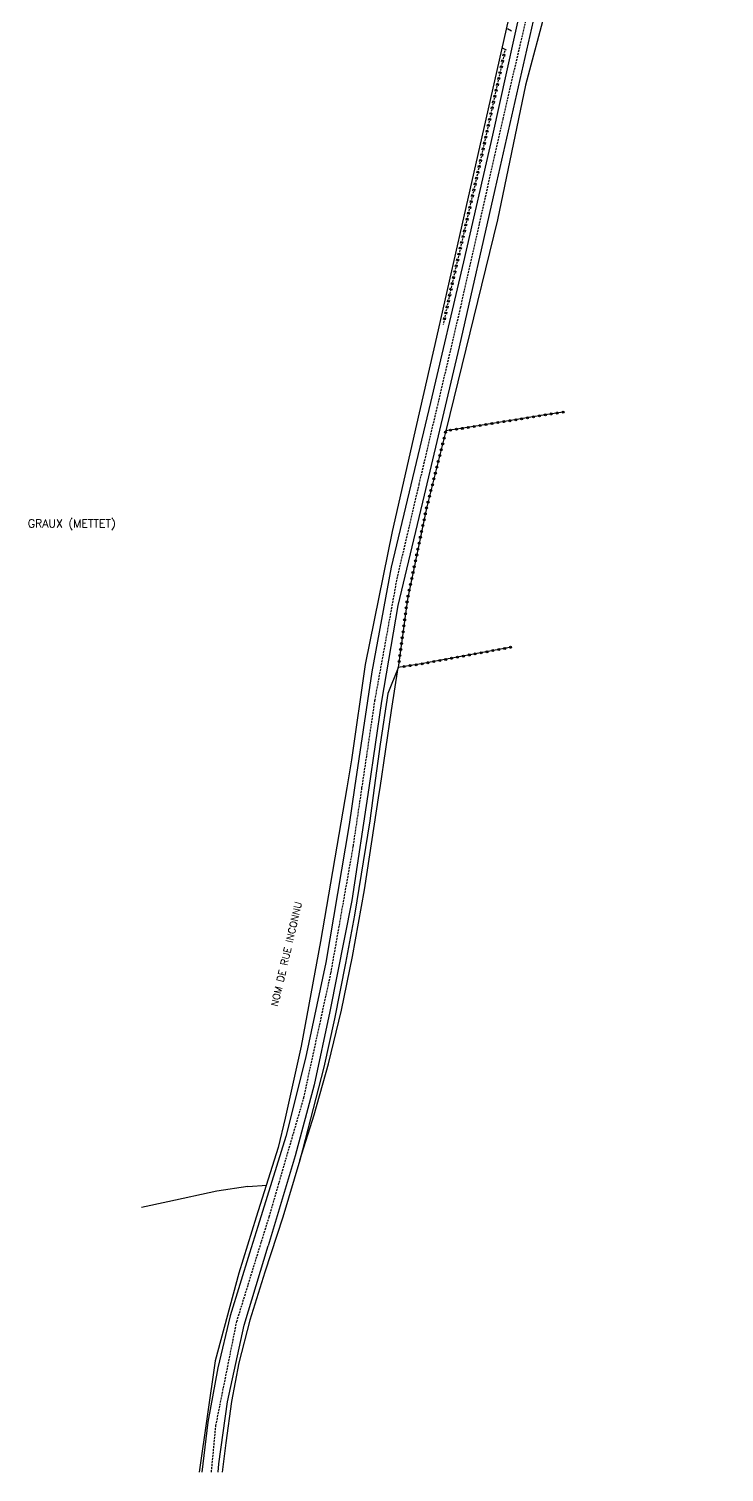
# Model space of a CAD drawing. Header units: millimetres. Extents: x 174000 to 175001, y 112000 to 113000.
# Drawn here: x 174512.7 to 174686.3, y 112000 to 112360.7 of the extents above; entities that cross this region are included whole.
import ezdxf
from ezdxf.enums import TextEntityAlignment as Align

# ---------------------------------------------------------------- set-up
doc = ezdxf.new("R2010")
doc.units = ezdxf.units.MM
doc.linetypes.add('DASHED', pattern=[0.75, 0.5, -0.25])
doc.layers.get('0').update_dxf_attribs({"linetype": 'CONTINUOUS'})
for name, color, linetype in [('W0001', 6, 'DASHED'), ('W0008', 7, 'CONTINUOUS'), ('W0120', 7, 'CONTINUOUS'), ('W0211', 2, 'CONTINUOUS'), ('W0214', 2, 'CONTINUOUS'), ('W0220', 5, 'DASHED'), ('W0323', 7, 'CONTINUOUS'), ('W0330', 7, 'CONTINUOUS'), ('W0980', 7, 'CONTINUOUS'), ('W0989', 7, 'CONTINUOUS')]:
    doc.layers.add(name, color=color, linetype=linetype)
doc.styles.get("Standard").update_dxf_attribs({"font": 'romans.shx', "width": 0.85})

# ---------------------------------------------------------------- blocks, each defined once
blk = doc.blocks.new('t323o')
at = {"color": 0, "linetype": 'Continuous'}
for radius in [0.25, 0.15]:
    blk.add_circle((0, 0), radius, dxfattribs=at)
blk = doc.blocks.new('t220o')
at = {"color": 0, "linetype": 'Continuous'}
for p, q in [((-0.25, 0.25), (0.25, 0.25)), ((-0.25, -0.25), (0.25, -0.25))]:
    blk.add_line(p, q, dxfattribs=at)

msp = doc.modelspace()

# ---------------------------------------------------------------- linework, layer by layer
at = {"layer": 'W0001'}
for points in [[(174595.85, 112171), (174599.1, 112192.9), (174604.62, 112223.25), (174610.13, 112246.88), (174620.47, 112290.99), (174631.07, 112338.17), (174639.78, 112375.72), (174649.17, 112416.22), (174656.26, 112446.24), (174661.36, 112475.16), (174661.72, 112505.61), (174660.26, 112542.99), (174657.43, 112585.35), (174655.91, 112604.18)], [(174558.26, 112000), (174559.35, 112011.55), (174564.58, 112037.62), (174572.67, 112063.79), (174581.31, 112093.52), (174588.12, 112124.85), (174593.69, 112156.45), (174595.85, 112171)]]:
    msp.add_lwpolyline(points, dxfattribs=at)
at = {"layer": 'W0008'}
for points in [[(174686.28, 112623.17), (174672.15, 112613.3), (174662.25, 112605.69), (174659.54, 112600.8), (174658.86, 112592.37), (174660.16, 112574.56), (174662.27, 112539.12), (174663.59, 112504.25), (174663.59, 112481.91), (174662, 112465.92), (174658.39, 112447.66), (174650.41, 112413.46), (174638.63, 112362.74), (174629, 112320.61), (174620.11, 112281.29), (174611.35, 112244.15), (174604.84, 112216.65), (174600.7, 112192.68), (174597.54, 112171)], [(174656.06, 112578.71), (174657.52, 112558.96), (174658.94, 112531.12), (174659.83, 112506.68), (174659.96, 112487.04), (174658.38, 112466.94), (174654.84, 112448.92), (174645.83, 112410.69), (174637.34, 112374.56), (174628.44, 112334.13), (174621.24, 112302.49), (174612.96, 112267.32), (174603.16, 112226.18), (174598.29, 112200.05), (174594.02, 112171)], [(174594.02, 112171), (174592.65, 112161.85), (174586.85, 112127.42), (174581.72, 112103.44), (174576.86, 112083.87), (174569.85, 112061.39)], [(174597.54, 112171), (174593.35, 112142.89), (174587.85, 112115.17), (174583.87, 112096.79), (174579.13, 112079.05), (174572.4, 112056.54)], [(174569.85, 112061.39), (174567.8, 112054.77), (174562.9, 112039.08), (174559.88, 112026.03), (174557.39, 112012.45), (174555.87, 112000)], [(174559.91, 112000), (174560.07, 112002.11), (174562.24, 112017.53), (174566.45, 112036.72), (174572.4, 112056.54)]]:
    msp.add_lwpolyline(points, dxfattribs=at)
at = {"layer": 'W0120'}
for points in [[(174633.21, 112360.17), (174632.19, 112360.74)], [(174631.95, 112355.43), (174630.92, 112355.9)]]:
    msp.add_lwpolyline(points, dxfattribs=at)
at = {"layer": 'W0211'}
for points in [[(174600.39, 112171), (174603.21, 112190.36), (174604.92, 112201.13)], [(174583.88, 112089.29), (174587.5, 112102.02), (174590.75, 112115.47), (174593.5, 112128.86), (174596.47, 112145.57), (174600.18, 112169.62), (174600.39, 112171)], [(174580.32, 112077.95), (174583.88, 112089.29)]]:
    msp.add_lwpolyline(points, dxfattribs=at)
at = {"layer": 'W0214'}
for points in [[(174604.9, 112200.99), (174602.34, 112194.61), (174600.38, 112181.93), (174598.9, 112171)], [(174598.9, 112171), (174597.77, 112162.83), (174593.95, 112139.18), (174591.77, 112127.25), (174588.97, 112113.34), (174586.36, 112101.24), (174580.32, 112077.95)]]:
    msp.add_lwpolyline(points, dxfattribs=at)
at = {"layer": 'W0220'}
msp.add_lwpolyline([(174631.5, 112355.23), (174624.84, 112325.17), (174618.72, 112298.68), (174616.09, 112286.82)], dxfattribs=at)
at = {"layer": 'W0323'}
for points in [[(174646.09, 112264.96), (174641.57, 112264.24), (174625.4, 112261.61), (174616.82, 112260.24), (174611.96, 112240.92), (174607.19, 112218.21), (174604.92, 112201.13)], [(174633.18, 112206.2), (174610.63, 112202), (174604.92, 112201.13)]]:
    msp.add_lwpolyline(points, dxfattribs=at)
at = {"layer": 'W0330'}
for points in [[(174646.05, 112422.3), (174639.79, 112395.04), (174634.03, 112370.33), (174626.74, 112338.2), (174620.78, 112311.68), (174614.49, 112283.64), (174609.44, 112261.84), (174603.37, 112235.14), (174596.67, 112201.85), (174593.21, 112178.06), (174592.08, 112171)], [(174641.89, 112366.35), (174636.69, 112346.66), (174629.69, 112313), (174616.82, 112260.24)], [(174592.08, 112171), (174585.45, 112132.62), (174580.68, 112106.48), (174576.64, 112088.51)], [(174576.64, 112088.51), (174574.88, 112081.1), (174569.46, 112063.71), (174565.12, 112049.77), (174559.15, 112027.82), (174555.2, 112000)], [(174580.32, 112077.95), (174576.09, 112063.76), (174571.59, 112049.97), (174567.82, 112038.02), (174565.12, 112027.28), (174563.27, 112017.69), (174561.81, 112007.34), (174560.95, 112000)], [(174567.31, 112071.41), (174559.62, 112070.22), (174547.35, 112067.54), (174540.77, 112066.15)], [(174567.31, 112071.41), (174572.12, 112071.76)]]:
    msp.add_lwpolyline(points, dxfattribs=at)

# ---------------------------------------------------------------- block references
at = {"layer": 'W0220'}
for p, rotation in [((174630.93, 112352.67), 257.5125727370624), ((174631.26, 112354.13), 257.5125727370624), ((174629.96, 112348.28), 257.5125727370624), ((174630.28, 112349.74), 257.5125727370624), ((174630.61, 112351.21), 257.5125727370624), ((174629.31, 112345.35), 257.5125727370624), ((174629.63, 112346.81), 257.5125727370624), ((174628.34, 112340.95), 257.5125727370624), ((174628.66, 112342.42), 257.5125727370624), ((174628.99, 112343.88), 257.5125727370624), ((174627.69, 112338.03), 257.5125727370624), ((174628.01, 112339.49), 257.5125727370624), ((174626.71, 112333.63), 257.5125727370624), ((174627.04, 112335.1), 257.5125727370624), ((174627.36, 112336.56), 257.5125727370624), ((174626.07, 112330.7), 257.5125727370624), ((174626.39, 112332.17), 257.5125727370624), ((174625.09, 112326.31), 257.5125727370624), ((174625.42, 112327.77), 257.5125727370624), ((174625.74, 112329.24), 257.5125727370624), ((174624.43, 112323.38), 256.9818502612171), ((174624.77, 112324.85), 256.9818502612171), ((174623.75, 112320.46), 256.9818502612171), ((174624.09, 112321.92), 256.9818502612171), ((174622.74, 112316.08), 256.9818502612171), ((174623.08, 112317.54), 256.9818502612171), ((174623.41, 112319), 256.9818502612171), ((174622.06, 112313.15), 256.9818502612171), ((174622.4, 112314.62), 256.9818502612171), ((174621.05, 112308.77), 256.9818502612171), ((174621.39, 112310.23), 256.9818502612171), ((174621.72, 112311.69), 256.9818502612171), ((174620.37, 112305.85), 256.9818502612171), ((174620.71, 112307.31), 256.9818502612171), ((174619.36, 112301.46), 256.9818502612171), ((174619.7, 112302.92), 256.9818502612171), ((174620.04, 112304.38), 256.9818502612171), ((174618.69, 112298.54), 257.529538278451), ((174619.02, 112300), 256.9818502612171), ((174617.71, 112294.15), 257.529538278451), ((174618.04, 112295.61), 257.529538278451), ((174618.36, 112297.07), 257.529538278451), ((174617.07, 112291.22), 257.529538278451), ((174617.39, 112292.68), 257.529538278451), ((174616.42, 112288.29), 257.529538278451), ((174616.74, 112289.75), 257.529538278451)]:
    msp.add_blockref('t220o', p, dxfattribs=dict(at, rotation=rotation))
at = {"layer": 'W0323'}
for p, rotation in [((174625.35, 112261.6), 189.0561910346378), ((174626.83, 112261.84), 189.220824040647), ((174628.31, 112262.08), 189.220824040647), ((174629.79, 112262.32), 189.220824040647), ((174631.28, 112262.56), 189.220824040647), ((174632.76, 112262.8), 189.220824040647), ((174634.24, 112263.04), 189.220824040647), ((174635.72, 112263.28), 189.220824040647), ((174637.2, 112263.52), 189.220824040647), ((174638.68, 112263.76), 189.220824040647), ((174640.16, 112264.01), 189.220824040647), ((174641.64, 112264.25), 189.1221575262554), ((174643.12, 112264.48), 189.1221575262554), ((174644.6, 112264.72), 189.1221575262554), ((174646.08, 112264.96), 189.1221575262554), ((174616.36, 112258.44), 255.8891209062839), ((174616.73, 112259.9), 255.8891209062839), ((174617.95, 112260.42), 189.0561910346378), ((174619.43, 112260.66), 189.0561910346378), ((174620.91, 112260.89), 189.0561910346378), ((174622.39, 112261.13), 189.0561910346378), ((174623.87, 112261.37), 189.0561910346378), ((174615.63, 112255.53), 255.8891209062839), ((174616, 112256.99), 255.8891209062839), ((174614.53, 112251.17), 255.8891209062839), ((174614.9, 112252.62), 255.8891209062839), ((174615.27, 112254.08), 255.8891209062839), ((174613.8, 112248.26), 255.8891209062839), ((174614.17, 112249.71), 255.8891209062839), ((174612.71, 112243.9), 255.8891209062839), ((174613.07, 112245.35), 255.8891209062839), ((174613.44, 112246.8), 255.8891209062839), ((174611.97, 112240.99), 255.8891209062839), ((174612.34, 112242.44), 255.8891209062839), ((174611.05, 112236.58), 258.1545723426198), ((174611.36, 112238.05), 258.1545723426198), ((174611.66, 112239.52), 258.1545723426198), ((174610.43, 112233.65), 258.1545723426198), ((174610.74, 112235.11), 258.1545723426198), ((174609.51, 112229.24), 258.1545723426198), ((174609.82, 112230.71), 258.1545723426198), ((174610.12, 112232.18), 258.1545723426198), ((174608.89, 112226.31), 258.1545723426198), ((174609.2, 112227.77), 258.1545723426198), ((174607.97, 112221.9), 258.1545723426198), ((174608.28, 112223.37), 258.1545723426198), ((174608.58, 112224.84), 258.1545723426198), ((174607.35, 112218.97), 258.1545723426198), ((174607.66, 112220.43), 258.1545723426198), ((174606.7, 112214.51), 262.4099729155216), ((174606.9, 112216), 262.4099729155216), ((174607.1, 112217.49), 262.4099729155216), ((174606.31, 112211.54), 262.4099729155216), ((174606.5, 112213.03), 262.4099729155216), ((174605.91, 112208.57), 262.4099729155216), ((174606.11, 112210.05), 262.4099729155216), ((174605.32, 112204.11), 262.4099729155216), ((174605.51, 112205.59), 262.4099729155216), ((174605.71, 112207.08), 262.4099729155216), ((174619.7, 112203.69), 190.5509717753634), ((174621.17, 112203.96), 190.5509717753634), ((174622.65, 112204.24), 190.5509717753634), ((174624.12, 112204.51), 190.5509717753634), ((174625.6, 112204.79), 190.5509717753634), ((174627.07, 112205.06), 190.5509717753634), ((174628.55, 112205.34), 190.5509717753634), ((174630.02, 112205.61), 190.5509717753634), ((174631.49, 112205.89), 190.5509717753634), ((174632.97, 112206.16), 190.5509717753634), ((174605.12, 112202.62), 262.4099729155216), ((174606.4, 112201.36), 188.6382493645256), ((174607.88, 112201.58), 188.6382493645256), ((174609.37, 112201.81), 188.6382493645256), ((174610.85, 112202.04), 190.5509717753634), ((174612.32, 112202.32), 190.5509717753634), ((174613.8, 112202.59), 190.5509717753634), ((174615.27, 112202.87), 190.5509717753634), ((174616.75, 112203.14), 190.5509717753634), ((174618.22, 112203.41), 190.5509717753634)]:
    msp.add_blockref('t323o', p, dxfattribs=dict(at, rotation=rotation))

# ---------------------------------------------------------------- texts
at = {"layer": 'W0980'}
msp.add_text('GRAUX (METTET)', height=2, dxfattribs=at).set_placement((174523.38, 112236.99), align=Align.MIDDLE)
at = {"layer": 'W0989'}
msp.add_text('NOM DE RUE INCONNU', height=1.75, rotation=76.8802, dxfattribs=at).set_placement((174576.98, 112129.48), align=Align.MIDDLE_CENTER)

doc.saveas('drawing.dxf')
